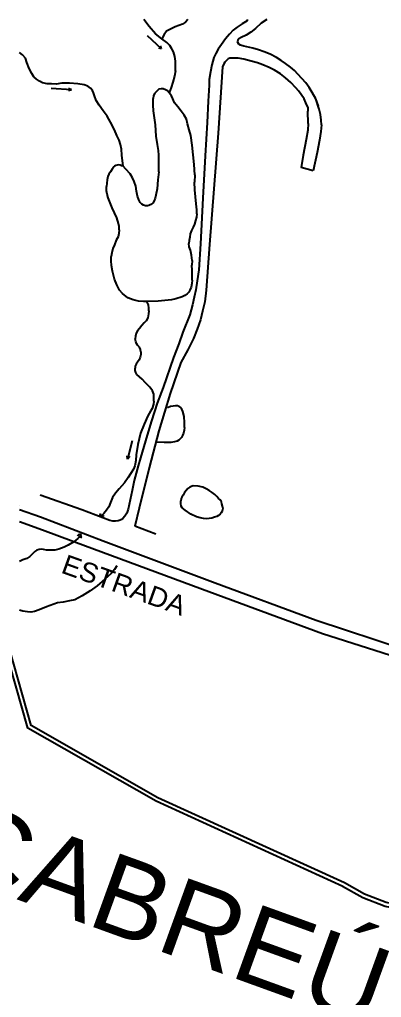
# Model space of a CAD drawing. Header units: millimetres. Extents: x 583 to 26013, y 350 to 21391.
# Drawn here: x 6091.2 to 6276.1, y 11884 to 12383.9 of the extents above; entities that cross this region are included whole.
import ezdxf

# ---------------------------------------------------------------- set-up
doc = ezdxf.new("R2010")
doc.units = ezdxf.units.MM
for name, color, linetype in [('105-QUADRAS_ESTRADAS', 80, 'Continuous'), ('110-CERCA_DE_ARAME', 10, 'Continuous'), ('145-', 130, 'Continuous'), ('ESTRADA ROMEIROS', 210, 'Continuous'), ('RIOS', 140, 'Continuous')]:
    doc.layers.add(name, color=color, linetype=linetype)
doc.styles.add('EU', font='arial.ttf', dxfattribs={"height": 10})

msp = doc.modelspace()

# ---------------------------------------------------------------- linework, layer by layer
at = {"layer": '105-QUADRAS_ESTRADAS', "color": 0, "linetype": 'Continuous'}
for p, q in [((6238.51551, 12339.10241), (6238.51551, 12337.00241)), ((6244.31551, 12338.10241), (6242.51551, 12343.30241)), ((6238.61551, 12330.80241), (6238.51551, 12337.00241)), ((6245.01551, 12335.30241), (6244.31551, 12338.10241)), ((6245.31551, 12332.50241), (6245.01551, 12335.30241)), ((6238.61551, 12330.80241), (6238.51551, 12327.30241)), ((6245.41551, 12330.00241), (6245.21551, 12326.70241)), ((6245.41551, 12330.00241), (6245.31551, 12332.50241)), ((6238.51551, 12327.30241), (6237.61551, 12322.60241)), ((6245.21551, 12326.70241), (6244.51551, 12322.30241)), ((6237.61551, 12322.60241), (6236.11551, 12314.50241)), ((6244.51551, 12322.30241), (6243.31551, 12316.00241)), ((6236.11551, 12314.50241), (6235.11551, 12308.30241)), ((6243.31551, 12316.00241), (6241.21551, 12306.60241)), ((6241.21551, 12306.60241), (6235.11551, 12308.30241))]:
    msp.add_line(p, q, dxfattribs=at)
at = {"layer": '110-CERCA_DE_ARAME', "color": 0, "linetype": 'Continuous'}
for p, q in [((6207.51551, 12383.90241), (6207.41551, 12383.30241)), ((6217.61551, 12383.90241), (6214.71551, 12382.00241)), ((6202.41551, 12380.00241), (6200.41551, 12378.50241)), ((6204.91551, 12381.70241), (6202.41551, 12380.00241)), ((6207.41551, 12383.30241), (6204.91551, 12381.70241)), ((6211.81551, 12379.30241), (6209.41551, 12377.40241)), ((6214.71551, 12382.00241), (6211.81551, 12379.30241)), ((6196.41551, 12374.10241), (6194.31551, 12371.10241)), ((6198.41551, 12376.50241), (6196.41551, 12374.10241)), ((6200.41551, 12378.50241), (6198.41551, 12376.50241)), ((6203.31551, 12374.10241), (6202.71551, 12373.30241)), ((6204.41551, 12374.70241), (6203.31551, 12374.10241)), ((6206.91551, 12376.00241), (6204.41551, 12374.70241)), ((6209.41551, 12377.40241), (6206.91551, 12376.00241)), ((6194.31551, 12371.10241), (6192.71551, 12368.70241)), ((6202.71551, 12373.30241), (6202.61551, 12372.70241)), ((6202.71551, 12372.20241), (6202.61551, 12372.70241)), ((6203.31551, 12371.40241), (6202.71551, 12372.20241)), ((6204.01551, 12370.80241), (6203.31551, 12371.40241)), ((6205.71551, 12370.30241), (6204.01551, 12370.80241)), ((6210.31551, 12369.20241), (6205.71551, 12370.30241)), ((6213.31551, 12368.50241), (6210.31551, 12369.20241)), ((6190.41551, 12364.50241), (6189.51551, 12360.70241)), ((6191.51551, 12366.50241), (6190.41551, 12364.50241)), ((6192.71551, 12368.70241), (6191.51551, 12366.50241)), ((6197.71551, 12363.80241), (6197.01551, 12363.10241)), ((6198.71551, 12364.10241), (6197.71551, 12363.80241)), ((6200.51551, 12364.20241), (6198.71551, 12364.10241)), ((6202.81551, 12364.10241), (6200.51551, 12364.20241)), ((6205.71551, 12363.60241), (6202.81551, 12364.10241)), ((6216.11551, 12367.40241), (6213.31551, 12368.50241)), ((6219.21551, 12366.20241), (6216.11551, 12367.40241)), ((6222.41551, 12364.50241), (6219.21551, 12366.20241)), ((6224.81551, 12363.00241), (6222.41551, 12364.50241)), ((6189.51551, 12360.70241), (6188.81551, 12357.20241)), ((6194.81551, 12359.80241), (6192.61551, 12325.90241)), ((6195.51551, 12361.30241), (6194.81551, 12359.80241)), ((6196.11551, 12362.20241), (6195.51551, 12361.30241)), ((6197.01551, 12363.10241), (6196.11551, 12362.20241)), ((6209.61551, 12362.70241), (6205.71551, 12363.60241)), ((6212.71551, 12361.80241), (6209.61551, 12362.70241)), ((6215.51551, 12360.80241), (6212.71551, 12361.80241)), ((6218.81551, 12359.40241), (6215.51551, 12360.80241)), ((6221.51551, 12358.00241), (6218.81551, 12359.40241)), ((6227.01551, 12361.50241), (6224.81551, 12363.00241)), ((6229.61551, 12359.60241), (6227.01551, 12361.50241)), ((6231.61551, 12357.90241), (6229.61551, 12359.60241)), ((6188.81551, 12357.20241), (6188.11551, 12353.20241)), ((6224.51551, 12356.20241), (6221.51551, 12358.00241)), ((6227.11551, 12354.10241), (6224.51551, 12356.20241)), ((6229.81551, 12351.70241), (6227.11551, 12354.10241)), ((6233.41551, 12356.00241), (6231.61551, 12357.90241)), ((6235.51551, 12353.80241), (6233.41551, 12356.00241)), ((6237.51551, 12351.50241), (6235.51551, 12353.80241)), ((6188.01551, 12350.40241), (6187.61551, 12342.20241)), ((6188.11551, 12353.20241), (6188.01551, 12350.40241)), ((6232.41551, 12349.00241), (6229.81551, 12351.70241)), ((6233.71551, 12347.50241), (6232.41551, 12349.00241)), ((6239.21551, 12349.20241), (6237.51551, 12351.50241)), ((6240.71551, 12346.60241), (6239.21551, 12349.20241)), ((6235.11551, 12345.60241), (6233.71551, 12347.50241)), ((6236.61551, 12343.30241), (6235.11551, 12345.60241)), ((6242.51551, 12343.30241), (6240.71551, 12346.60241)), ((6187.61551, 12342.20241), (6187.01551, 12331.30241)), ((6237.51551, 12341.40241), (6236.61551, 12343.30241)), ((6238.51551, 12339.10241), (6237.51551, 12341.40241)), ((6243.91551, 12339.70241), (6242.51551, 12343.30241)), ((6187.01551, 12331.30241), (6186.01551, 12314.20241)), ((6192.61551, 12325.90241), (6188.21551, 12268.90241)), ((6186.01551, 12314.20241), (6184.91551, 12292.50241)), ((6184.91551, 12292.50241), (6183.61551, 12269.20241)), ((6183.61551, 12269.20241), (6182.71551, 12255.90241)), ((6188.21551, 12268.90241), (6186.51551, 12245.50241)), ((6182.71551, 12255.90241), (6182.01551, 12250.40241)), ((6182.01551, 12250.40241), (6181.31551, 12245.70241)), ((6181.31551, 12245.70241), (6180.41551, 12241.90241)), ((6186.51551, 12245.50241), (6185.81551, 12239.60241)), ((6180.41551, 12241.90241), (6179.61551, 12238.10241)), ((6185.81551, 12239.60241), (6184.71551, 12234.80241)), ((6179.61551, 12238.10241), (6178.21551, 12232.90241)), ((6184.71551, 12234.80241), (6183.61551, 12230.30241)), ((6178.21551, 12232.90241), (6174.61551, 12224.00241)), ((6183.61551, 12230.30241), (6181.91551, 12225.60241)), ((6174.61551, 12224.00241), (6172.51551, 12218.10241)), ((6181.91551, 12225.60241), (6180.01551, 12220.80241)), ((6180.01551, 12220.80241), (6177.11551, 12215.00241)), ((6172.51551, 12218.10241), (6169.91551, 12211.20241)), ((6177.11551, 12215.00241), (6173.61551, 12208.50241)), ((6169.91551, 12211.20241), (6164.51551, 12195.80241)), ((6173.61551, 12208.50241), (6168.11551, 12192.70241)), ((6164.51551, 12195.80241), (6161.41551, 12187.80241)), ((6168.11551, 12192.70241), (6162.41551, 12173.70241)), ((6161.41551, 12187.80241), (6158.61551, 12178.70241)), ((6158.61551, 12178.70241), (6156.31551, 12171.40241)), ((6156.31551, 12171.40241), (6153.01551, 12159.90241)), ((6162.41551, 12173.70241), (6157.41551, 12154.80241)), ((6153.01551, 12159.90241), (6151.81551, 12155.70241)), ((6151.81551, 12155.70241), (6149.81551, 12148.30241)), ((6157.41551, 12154.80241), (6152.21551, 12134.10241)), ((6149.81551, 12148.30241), (6148.71551, 12143.10241)), ((6123.01551, 12133.20241), (6101.71551, 12140.80241)), ((6148.71551, 12143.10241), (6146.71551, 12133.50241)), ((6152.21551, 12134.10241), (6150.11551, 12124.90241)), ((6137.31551, 12127.80241), (6123.01551, 12133.20241)), ((6144.01551, 12128.80241), (6143.31551, 12128.30241)), ((6144.91551, 12130.00241), (6144.01551, 12128.80241)), ((6145.91551, 12131.50241), (6144.91551, 12130.00241)), ((6146.71551, 12133.50241), (6145.91551, 12131.50241)), ((6138.91551, 12127.50241), (6137.31551, 12127.80241)), ((6140.21551, 12127.50241), (6138.91551, 12127.50241)), ((6141.51551, 12127.60241), (6140.21551, 12127.50241)), ((6142.51551, 12127.90241), (6141.51551, 12127.60241)), ((6143.31551, 12128.30241), (6142.51551, 12127.90241)), ((6160.81551, 12120.80241), (6150.11551, 12124.90241))]:
    msp.add_line(p, q, dxfattribs=at)
at = {"layer": '145-', "color": 0, "linetype": 'Continuous'}
for p, q in [((6157.41551, 12380.40241), (6154.61551, 12383.90241)), ((6177.21551, 12383.90241), (6176.01551, 12382.60241)), ((6160.71551, 12376.60241), (6157.41551, 12380.40241)), ((6168.01551, 12378.90241), (6166.31551, 12377.90241)), ((6170.71551, 12380.10241), (6168.01551, 12378.90241)), ((6174.51551, 12381.60241), (6170.71551, 12380.10241)), ((6176.01551, 12382.60241), (6174.51551, 12381.60241)), ((6163.71551, 12368.90241), (6156.61551, 12375.50241)), ((6163.91551, 12374.10241), (6160.71551, 12376.60241)), ((6165.01551, 12376.30241), (6163.91551, 12374.10241)), ((6166.51551, 12372.10241), (6163.91551, 12374.10241)), ((6166.31551, 12377.90241), (6165.01551, 12376.30241)), ((6163.71551, 12368.90241), (6162.31551, 12369.30241)), ((6163.71551, 12368.90241), (6163.21551, 12370.50241)), ((6167.91551, 12370.70241), (6166.51551, 12372.10241)), ((6169.01551, 12369.00241), (6167.91551, 12370.70241)), ((6169.91551, 12367.40241), (6169.01551, 12369.00241)), ((6091.21551, 12367.10241), (6091.21551, 12367.10241)), ((6092.61551, 12365.90241), (6091.21551, 12367.10241)), ((6094.11551, 12364.20241), (6092.61551, 12365.90241)), ((6094.81551, 12362.00241), (6094.11551, 12364.20241)), ((6170.51551, 12365.00241), (6169.91551, 12367.40241)), ((6170.91551, 12362.60241), (6170.51551, 12365.00241)), ((6096.01551, 12358.80241), (6094.81551, 12362.00241)), ((6097.41551, 12356.30241), (6096.01551, 12358.80241)), ((6170.91551, 12357.60241), (6170.91551, 12362.60241)), ((6098.51551, 12354.70241), (6097.41551, 12356.30241)), ((6099.81551, 12353.50241), (6098.51551, 12354.70241)), ((6170.41551, 12354.90241), (6169.41551, 12351.90241)), ((6170.91551, 12357.60241), (6170.41551, 12354.90241)), ((6101.31551, 12352.40241), (6099.81551, 12353.50241)), ((6102.81551, 12351.60241), (6101.31551, 12352.40241)), ((6105.31551, 12351.10241), (6102.81551, 12351.60241)), ((6107.51551, 12351.00241), (6105.31551, 12351.10241)), ((6109.81551, 12350.90241), (6107.51551, 12351.00241)), ((6112.71551, 12351.40241), (6109.81551, 12350.90241)), ((6116.71551, 12351.40241), (6112.71551, 12351.40241)), ((6121.01551, 12351.00241), (6116.71551, 12351.40241)), ((6124.11551, 12350.60241), (6121.01551, 12351.00241)), ((6126.01551, 12349.90241), (6124.11551, 12350.60241)), ((6127.41551, 12348.90241), (6126.01551, 12349.90241)), ((6128.51551, 12347.70241), (6127.41551, 12348.90241)), ((6168.61551, 12349.20241), (6167.61551, 12346.50241)), ((6169.41551, 12351.90241), (6168.61551, 12349.20241)), ((6117.71551, 12347.90241), (6107.31551, 12348.60241)), ((6117.71551, 12347.90241), (6116.11551, 12347.40241)), ((6117.71551, 12347.90241), (6116.21551, 12348.60241)), ((6129.01551, 12346.40241), (6128.51551, 12347.70241)), ((6129.51551, 12344.90241), (6129.01551, 12346.40241)), ((6130.31551, 12342.60241), (6129.51551, 12344.90241)), ((6159.61551, 12345.00241), (6159.41551, 12343.60241)), ((6160.21551, 12346.20241), (6159.61551, 12345.00241)), ((6160.91551, 12347.00241), (6160.21551, 12346.20241)), ((6161.61551, 12347.70241), (6160.91551, 12347.00241)), ((6162.41551, 12348.30241), (6161.61551, 12347.70241)), ((6163.51551, 12348.50241), (6162.41551, 12348.30241)), ((6164.61551, 12348.40241), (6163.51551, 12348.50241)), ((6165.71551, 12347.90241), (6164.61551, 12348.40241)), ((6166.71551, 12347.50241), (6165.71551, 12347.90241)), ((6167.61551, 12346.50241), (6166.71551, 12347.50241)), ((6168.81551, 12344.90241), (6167.61551, 12346.50241)), ((6169.51551, 12343.30241), (6168.81551, 12344.90241)), ((6131.81551, 12340.10241), (6130.31551, 12342.60241)), ((6133.91551, 12337.30241), (6131.81551, 12340.10241)), ((6159.41551, 12340.20241), (6159.41551, 12343.60241)), ((6159.61551, 12337.30241), (6159.41551, 12340.20241)), ((6170.31551, 12341.40241), (6169.51551, 12343.30241)), ((6172.01551, 12339.20241), (6170.31551, 12341.40241)), ((6173.71551, 12337.00241), (6172.01551, 12339.20241)), ((6135.91551, 12334.50241), (6133.91551, 12337.30241)), ((6137.61551, 12331.40241), (6135.91551, 12334.50241)), ((6160.61551, 12330.10241), (6159.61551, 12337.30241)), ((6175.21551, 12335.00241), (6173.71551, 12337.00241)), ((6176.41551, 12332.90241), (6175.21551, 12335.00241)), ((6139.71551, 12327.50241), (6137.61551, 12331.40241)), ((6160.91551, 12324.30241), (6160.61551, 12330.10241)), ((6177.01551, 12330.60241), (6176.41551, 12332.90241)), ((6177.81551, 12327.50241), (6177.01551, 12330.60241)), ((6140.91551, 12324.60241), (6139.71551, 12327.50241)), ((6142.01551, 12322.20241), (6140.91551, 12324.60241)), ((6161.61551, 12320.10241), (6160.91551, 12324.30241)), ((6178.61551, 12324.70241), (6177.81551, 12327.50241)), ((6179.31551, 12319.60241), (6178.61551, 12324.70241)), ((6142.71551, 12320.10241), (6142.01551, 12322.20241)), ((6143.21551, 12317.70241), (6142.71551, 12320.10241)), ((6162.21551, 12317.00241), (6161.61551, 12320.10241)), ((6180.41551, 12309.80241), (6179.31551, 12319.60241)), ((6143.51551, 12314.50241), (6143.21551, 12317.70241)), ((6144.11551, 12308.90241), (6143.51551, 12314.50241)), ((6162.31551, 12314.60241), (6162.21551, 12317.00241)), ((6162.41551, 12310.60241), (6162.31551, 12314.60241)), ((6139.71551, 12308.90241), (6139.01551, 12308.40241)), ((6140.41551, 12309.30241), (6139.71551, 12308.90241)), ((6141.11551, 12309.50241), (6140.41551, 12309.30241)), ((6141.91551, 12309.60241), (6141.11551, 12309.50241)), ((6142.61551, 12309.50241), (6141.91551, 12309.60241)), ((6143.31551, 12309.20241), (6142.61551, 12309.50241)), ((6144.11551, 12308.90241), (6143.31551, 12309.20241)), ((6145.51551, 12307.40241), (6144.11551, 12308.90241)), ((6162.41551, 12306.10241), (6162.41551, 12310.60241)), ((6180.71551, 12304.50241), (6180.41551, 12309.80241)), ((6136.81551, 12304.80241), (6136.31551, 12303.60241)), ((6137.61551, 12306.10241), (6136.81551, 12304.80241)), ((6138.41551, 12307.40241), (6137.61551, 12306.10241)), ((6139.01551, 12308.40241), (6138.41551, 12307.40241)), ((6147.61551, 12305.00241), (6145.51551, 12307.40241)), ((6148.91551, 12303.00241), (6147.61551, 12305.00241)), ((6162.41551, 12306.10241), (6161.91551, 12302.00241)), ((6180.71551, 12304.50241), (6180.61551, 12300.80241)), ((6135.71551, 12300.30241), (6135.51551, 12298.50241)), ((6135.91551, 12302.00241), (6135.71551, 12300.30241)), ((6136.31551, 12303.60241), (6135.91551, 12302.00241)), ((6149.81551, 12301.10241), (6148.91551, 12303.00241)), ((6150.51551, 12298.80241), (6149.81551, 12301.10241)), ((6151.01551, 12296.10241), (6150.51551, 12298.80241)), ((6161.91551, 12302.00241), (6161.41551, 12297.40241)), ((6180.71551, 12296.80241), (6180.61551, 12300.80241)), ((6135.61551, 12296.40241), (6135.51551, 12298.50241)), ((6135.91551, 12294.60241), (6135.61551, 12296.40241)), ((6136.51551, 12292.80241), (6135.91551, 12294.60241)), ((6151.51551, 12293.60241), (6151.01551, 12296.10241)), ((6160.81551, 12294.20241), (6160.41551, 12292.50241)), ((6161.41551, 12297.40241), (6160.81551, 12294.20241)), ((6181.01551, 12293.30241), (6180.71551, 12296.80241)), ((6138.41551, 12287.70241), (6136.51551, 12292.80241)), ((6152.11551, 12291.70241), (6151.51551, 12293.60241)), ((6152.81551, 12290.40241), (6152.11551, 12291.70241)), ((6153.71551, 12289.50241), (6152.81551, 12290.40241)), ((6154.51551, 12289.00241), (6153.71551, 12289.50241)), ((6155.51551, 12288.70241), (6154.51551, 12289.00241)), ((6157.31551, 12288.80241), (6156.51551, 12288.60241)), ((6158.31551, 12289.30241), (6157.31551, 12288.80241)), ((6159.21551, 12290.00241), (6158.31551, 12289.30241)), ((6159.91551, 12291.20241), (6159.21551, 12290.00241)), ((6160.41551, 12292.50241), (6159.91551, 12291.20241)), ((6181.41551, 12289.70241), (6181.01551, 12293.30241)), ((6181.71551, 12286.60241), (6181.41551, 12289.70241)), ((6140.81551, 12282.50241), (6138.41551, 12287.70241)), ((6156.51551, 12288.60241), (6155.51551, 12288.70241)), ((6181.81551, 12284.50241), (6181.51551, 12282.90241)), ((6181.81551, 12284.50241), (6181.71551, 12286.60241)), ((6141.81551, 12279.60241), (6140.81551, 12282.50241)), ((6142.01551, 12278.10241), (6141.81551, 12279.60241)), ((6180.61551, 12279.30241), (6179.91551, 12277.70241)), ((6181.11551, 12281.10241), (6180.61551, 12279.30241)), ((6181.51551, 12282.90241), (6181.11551, 12281.10241)), ((6141.91551, 12274.50241), (6141.51551, 12272.80241)), ((6142.01551, 12276.40241), (6141.91551, 12274.50241)), ((6142.01551, 12276.40241), (6142.01551, 12278.10241)), ((6178.41551, 12274.40241), (6178.11551, 12272.70241)), ((6179.11551, 12276.10241), (6178.41551, 12274.40241)), ((6179.91551, 12277.70241), (6179.11551, 12276.10241)), ((6139.71551, 12268.80241), (6138.91551, 12266.90241)), ((6140.61551, 12271.10241), (6139.71551, 12268.80241)), ((6141.51551, 12272.80241), (6140.61551, 12271.10241)), ((6177.81551, 12271.00241), (6177.71551, 12269.40241)), ((6177.91551, 12267.70241), (6177.71551, 12269.40241)), ((6178.11551, 12272.70241), (6177.81551, 12271.00241)), ((6138.31551, 12264.70241), (6137.91551, 12262.80241)), ((6138.91551, 12266.90241), (6138.31551, 12264.70241)), ((6178.51551, 12266.00241), (6177.91551, 12267.70241)), ((6179.11551, 12263.50241), (6178.51551, 12266.00241)), ((6137.91551, 12260.60241), (6137.91551, 12262.80241)), ((6138.21551, 12258.10241), (6137.91551, 12260.60241)), ((6179.31551, 12260.70241), (6179.11551, 12263.50241)), ((6179.31551, 12260.70241), (6179.21551, 12258.40241)), ((6138.61551, 12255.30241), (6138.21551, 12258.10241)), ((6139.61551, 12251.20241), (6138.61551, 12255.30241)), ((6179.31551, 12255.80241), (6179.21551, 12258.40241)), ((6179.31551, 12250.60241), (6179.31551, 12255.80241)), ((6140.81551, 12248.30241), (6139.61551, 12251.20241)), ((6179.21551, 12248.90241), (6178.81551, 12247.00241)), ((6179.31551, 12250.60241), (6179.21551, 12248.90241)), ((6142.21551, 12245.50241), (6140.81551, 12248.30241)), ((6143.71551, 12243.80241), (6142.21551, 12245.50241)), ((6146.51551, 12241.60241), (6143.71551, 12243.80241)), ((6177.61551, 12244.60241), (6176.81551, 12243.60241)), ((6178.21551, 12245.50241), (6177.61551, 12244.60241)), ((6178.81551, 12247.00241), (6178.21551, 12245.50241)), ((6149.21551, 12240.60241), (6146.51551, 12241.60241)), ((6151.91551, 12240.00241), (6149.21551, 12240.60241)), ((6154.51551, 12239.70241), (6151.91551, 12240.00241)), ((6156.21551, 12239.70241), (6154.51551, 12239.70241)), ((6162.01551, 12240.00241), (6156.21551, 12239.70241)), ((6157.01551, 12238.00241), (6156.21551, 12239.70241)), ((6168.81551, 12240.60241), (6162.01551, 12240.00241)), ((6171.11551, 12241.20241), (6168.81551, 12240.60241)), ((6174.21551, 12242.20241), (6171.11551, 12241.20241)), ((6175.71551, 12242.90241), (6174.21551, 12242.20241)), ((6176.81551, 12243.60241), (6175.71551, 12242.90241)), ((6157.31551, 12236.30241), (6157.01551, 12238.00241)), ((6157.31551, 12235.00241), (6157.11551, 12233.50241)), ((6157.31551, 12235.00241), (6157.31551, 12236.30241)), ((6154.91551, 12228.80241), (6153.61551, 12227.40241)), ((6155.81551, 12229.90241), (6154.91551, 12228.80241)), ((6156.71551, 12231.40241), (6155.81551, 12229.90241)), ((6157.11551, 12233.50241), (6156.71551, 12231.40241)), ((6151.51551, 12224.80241), (6150.81551, 12223.50241)), ((6152.51551, 12226.00241), (6151.51551, 12224.80241)), ((6153.61551, 12227.40241), (6152.51551, 12226.00241)), ((6150.41551, 12222.10241), (6150.31551, 12220.70241)), ((6150.61551, 12219.30241), (6150.31551, 12220.70241)), ((6150.81551, 12223.50241), (6150.41551, 12222.10241)), ((6150.91551, 12218.30241), (6150.61551, 12219.30241)), ((6151.51551, 12217.40241), (6150.91551, 12218.30241)), ((6152.51551, 12216.40241), (6151.51551, 12217.40241)), ((6152.91551, 12215.30241), (6152.51551, 12216.40241)), ((6153.21551, 12214.10241), (6152.91551, 12215.30241)), ((6153.21551, 12214.10241), (6153.11551, 12212.70241)), ((6152.21551, 12210.00241), (6151.51551, 12208.70241)), ((6152.81551, 12211.30241), (6152.21551, 12210.00241)), ((6153.11551, 12212.70241), (6152.81551, 12211.30241)), ((6150.31551, 12206.70241), (6150.21551, 12205.70241)), ((6150.31551, 12204.50241), (6150.21551, 12205.70241)), ((6150.71551, 12207.70241), (6150.31551, 12206.70241)), ((6150.51551, 12203.50241), (6150.31551, 12204.50241)), ((6151.51551, 12208.70241), (6150.71551, 12207.70241)), ((6151.11551, 12202.40241), (6150.51551, 12203.50241)), ((6153.81551, 12200.00241), (6151.11551, 12202.40241)), ((6155.61551, 12198.10241), (6153.81551, 12200.00241)), ((6157.71551, 12195.90241), (6155.61551, 12198.10241)), ((6159.11551, 12194.00241), (6157.71551, 12195.90241)), ((6159.71551, 12192.30241), (6159.11551, 12194.00241)), ((6159.81551, 12188.80241), (6159.61551, 12187.20241)), ((6159.81551, 12190.60241), (6159.71551, 12192.30241)), ((6159.81551, 12188.80241), (6159.81551, 12190.60241)), ((6158.91551, 12185.10241), (6158.01551, 12183.70241)), ((6159.61551, 12187.20241), (6158.91551, 12185.10241)), ((6168.31551, 12186.00241), (6166.81551, 12185.40241)), ((6169.71551, 12186.30241), (6168.31551, 12186.00241)), ((6170.91551, 12186.40241), (6169.71551, 12186.30241)), ((6171.91551, 12186.40241), (6170.91551, 12186.40241)), ((6172.81551, 12186.10241), (6171.91551, 12186.40241)), ((6173.31551, 12185.70241), (6172.81551, 12186.10241)), ((6174.01551, 12184.70241), (6173.31551, 12185.70241)), ((6174.61551, 12183.50241), (6174.01551, 12184.70241)), ((6156.71551, 12181.30241), (6154.91551, 12177.10241)), ((6158.01551, 12183.70241), (6156.71551, 12181.30241)), ((6175.21551, 12181.00241), (6174.61551, 12183.50241)), ((6175.41551, 12177.90241), (6175.21551, 12181.00241)), ((6154.91551, 12177.10241), (6153.01551, 12172.50241)), ((6175.31551, 12173.90241), (6174.91551, 12172.50241)), ((6175.51551, 12175.40241), (6175.31551, 12173.90241)), ((6175.51551, 12175.40241), (6175.41551, 12177.90241)), ((6153.01551, 12172.50241), (6151.61551, 12166.60241)), ((6172.51551, 12168.90241), (6171.71551, 12168.30241)), ((6173.21551, 12169.50241), (6172.51551, 12168.90241)), ((6173.91551, 12170.30241), (6173.21551, 12169.50241)), ((6174.41551, 12171.20241), (6173.91551, 12170.30241)), ((6174.91551, 12172.50241), (6174.41551, 12171.20241)), ((6148.71551, 12168.60241), (6146.41551, 12159.10241)), ((6151.61551, 12166.60241), (6150.81551, 12161.40241)), ((6165.01551, 12167.70241), (6161.41551, 12167.80241)), ((6168.41551, 12167.70241), (6165.01551, 12167.70241)), ((6170.31551, 12168.00241), (6168.41551, 12167.70241)), ((6171.71551, 12168.30241), (6170.31551, 12168.00241)), ((6146.41551, 12159.10241), (6146.11551, 12160.80241)), ((6147.51551, 12160.50241), (6146.41551, 12159.10241)), ((6150.81551, 12161.40241), (6150.61551, 12158.50241)), ((6149.31551, 12154.00241), (6147.91551, 12151.70241)), ((6150.11551, 12155.80241), (6149.31551, 12154.00241)), ((6150.61551, 12158.50241), (6150.11551, 12155.80241)), ((6146.61551, 12149.70241), (6144.71551, 12147.00241)), ((6147.91551, 12151.70241), (6146.61551, 12149.70241)), ((6142.01551, 12144.00241), (6140.11551, 12141.80241)), ((6144.71551, 12147.00241), (6142.01551, 12144.00241)), ((6177.21551, 12144.20241), (6176.41551, 12143.30241)), ((6178.21551, 12144.90241), (6177.21551, 12144.20241)), ((6179.31551, 12145.30241), (6178.21551, 12144.90241)), ((6179.91551, 12145.50241), (6179.31551, 12145.30241)), ((6182.51551, 12145.40241), (6179.91551, 12145.50241)), ((6184.81551, 12144.90241), (6182.51551, 12145.40241)), ((6186.61551, 12144.00241), (6184.81551, 12144.90241)), ((6188.01551, 12143.20241), (6186.61551, 12144.00241)), ((6138.61551, 12139.50241), (6137.61551, 12137.00241)), ((6140.11551, 12141.80241), (6138.61551, 12139.50241)), ((6173.71551, 12139.00241), (6173.51551, 12137.90241)), ((6174.11551, 12139.80241), (6173.71551, 12139.00241)), ((6174.81551, 12140.70241), (6174.11551, 12139.80241)), ((6175.51551, 12142.10241), (6174.81551, 12140.70241)), ((6176.41551, 12143.30241), (6175.51551, 12142.10241)), ((6189.61551, 12142.10241), (6188.01551, 12143.20241)), ((6191.01551, 12141.00241), (6189.61551, 12142.10241)), ((6192.01551, 12140.00241), (6191.01551, 12141.00241)), ((6192.91551, 12139.10241), (6192.01551, 12140.00241)), ((6193.61551, 12138.30241), (6192.91551, 12139.10241)), ((6136.71551, 12134.80241), (6135.61551, 12133.00241)), ((6137.61551, 12137.00241), (6136.71551, 12134.80241)), ((6173.51551, 12136.40241), (6173.51551, 12137.90241)), ((6173.71551, 12135.20241), (6173.51551, 12136.40241)), ((6174.31551, 12134.30241), (6173.71551, 12135.20241)), ((6175.81551, 12133.00241), (6174.31551, 12134.30241)), ((6194.31551, 12137.40241), (6193.61551, 12138.30241)), ((6194.61551, 12136.30241), (6194.31551, 12137.40241)), ((6194.91551, 12135.20241), (6194.61551, 12136.30241)), ((6195.01551, 12134.30241), (6194.91551, 12135.20241)), ((6195.01551, 12134.30241), (6194.91551, 12133.30241)), ((6132.61551, 12131.40241), (6132.31551, 12130.90241)), ((6132.41551, 12130.30241), (6132.31551, 12130.90241)), ((6132.81551, 12130.00241), (6132.41551, 12130.30241)), ((6134.31551, 12131.30241), (6132.81551, 12130.00241)), ((6133.41551, 12129.80241), (6132.81551, 12130.00241)), ((6133.91551, 12129.90241), (6133.41551, 12129.80241)), ((6134.31551, 12130.30241), (6133.91551, 12129.90241)), ((6135.61551, 12133.00241), (6134.31551, 12131.30241)), ((6178.61551, 12131.00241), (6175.81551, 12133.00241)), ((6181.51551, 12129.70241), (6178.61551, 12131.00241)), ((6183.51551, 12129.10241), (6181.51551, 12129.70241)), ((6185.11551, 12128.80241), (6183.51551, 12129.10241)), ((6186.61551, 12128.70241), (6185.11551, 12128.80241)), ((6188.11551, 12128.80241), (6186.61551, 12128.70241)), ((6189.41551, 12129.00241), (6188.11551, 12128.80241)), ((6190.81551, 12129.50241), (6189.41551, 12129.00241)), ((6191.91551, 12129.90241), (6190.81551, 12129.50241)), ((6192.81551, 12130.40241), (6191.91551, 12129.90241)), ((6193.71551, 12131.00241), (6192.81551, 12130.40241)), ((6194.21551, 12131.70241), (6193.71551, 12131.00241)), ((6194.71551, 12132.50241), (6194.21551, 12131.70241)), ((6194.91551, 12133.30241), (6194.71551, 12132.50241)), ((6121.11551, 12120.40241), (6120.71551, 12119.80241)), ((6122.31551, 12120.20241), (6120.91551, 12118.60241)), ((6121.71551, 12120.70241), (6121.11551, 12120.40241)), ((6122.31551, 12120.60241), (6121.71551, 12120.70241)), ((6122.61551, 12120.20241), (6122.31551, 12120.60241)), ((6122.71551, 12119.60241), (6122.31551, 12118.80241)), ((6122.71551, 12119.60241), (6122.61551, 12120.20241)), ((6113.91551, 12114.20241), (6111.31551, 12113.20241)), ((6116.01551, 12115.20241), (6113.91551, 12114.20241)), ((6118.91551, 12116.90241), (6116.01551, 12115.20241)), ((6120.91551, 12118.60241), (6118.91551, 12116.90241)), ((6096.41551, 12109.40241), (6094.81551, 12108.40241)), ((6097.81551, 12110.80241), (6096.41551, 12109.40241)), ((6098.91551, 12112.00241), (6097.81551, 12110.80241)), ((6099.91551, 12112.60241), (6098.91551, 12112.00241)), ((6101.11551, 12113.00241), (6099.91551, 12112.60241)), ((6102.31551, 12113.10241), (6101.11551, 12113.00241)), ((6103.31551, 12113.00241), (6102.31551, 12113.10241)), ((6105.01551, 12112.70241), (6103.31551, 12113.00241)), ((6107.21551, 12112.60241), (6105.01551, 12112.70241)), ((6109.11551, 12112.60241), (6107.21551, 12112.60241)), ((6111.31551, 12113.20241), (6109.11551, 12112.60241)), ((6092.91551, 12107.60241), (6091.21551, 12106.90241)), ((6091.21551, 12106.90241), (6091.21551, 12106.90241)), ((6094.81551, 12108.40241), (6092.91551, 12107.60241)), ((6140.81551, 12104.60241), (6139.71551, 12102.80241)), ((6138.01551, 12100.70241), (6134.81551, 12097.80241)), ((6139.71551, 12102.80241), (6138.01551, 12100.70241)), ((6130.81551, 12094.40241), (6127.31551, 12091.90241)), ((6134.81551, 12097.80241), (6130.81551, 12094.40241)), ((6123.11551, 12089.30241), (6119.41551, 12087.30241)), ((6127.31551, 12091.90241), (6123.11551, 12089.30241)), ((6108.71551, 12085.00241), (6104.91551, 12083.60241)), ((6110.51551, 12085.70241), (6108.71551, 12085.00241)), ((6113.51551, 12086.10241), (6110.51551, 12085.70241)), ((6116.71551, 12086.70241), (6113.51551, 12086.10241)), ((6119.41551, 12087.30241), (6116.71551, 12086.70241)), ((6091.21551, 12082.00241), (6091.21551, 12082.00241)), ((6092.91551, 12081.50241), (6091.21551, 12082.00241)), ((6095.21551, 12081.10241), (6092.91551, 12081.50241)), ((6096.91551, 12080.90241), (6095.21551, 12081.10241)), ((6098.71551, 12081.20241), (6096.91551, 12080.90241)), ((6101.11551, 12082.10241), (6098.71551, 12081.20241)), ((6104.91551, 12083.60241), (6101.11551, 12082.10241))]:
    msp.add_line(p, q, dxfattribs=at)
at = {"layer": 'ESTRADA ROMEIROS', "color": 0, "linetype": 'Continuous'}
for p, q in [((6091.21551, 12135.70241), (6091.21551, 12135.70241)), ((6091.21551, 12133.30241), (6091.21551, 12133.30241)), ((6101.91551, 12129.50241), (6091.21551, 12133.30241)), ((6133.81551, 12117.30241), (6101.91551, 12129.50241)), ((6091.21551, 12127.10241), (6091.21551, 12127.10241)), ((6102.81551, 12122.90241), (6091.21551, 12127.10241)), ((6118.91551, 12116.90241), (6102.81551, 12122.90241)), ((6180.11551, 12094.20241), (6118.91551, 12116.90241)), ((6191.21551, 12095.80241), (6133.81551, 12117.30241)), ((6246.01551, 12069.80241), (6180.11551, 12094.20241)), ((6242.71551, 12076.60241), (6191.21551, 12095.80241)), ((6415.91551, 12019.60241), (6242.71551, 12076.60241)), ((6409.24863, 12017.64212), (6246.01551, 12069.80241))]:
    msp.add_line(p, q, dxfattribs=at)
at = {"layer": 'RIOS', "lineweight": 25, "flags": 128}
for points in [[(6257.24972, 11942.46863), (6161.82641, 11986.0448), (6097.15094, 12022.97393), (6072.51248, 12109.14162)], [(6256.41892, 11940.64935), (6160.9133, 11984.26311), (6095.45192, 12021.64098), (6070.722, 12108.12853)], [(6302.8348, 11928.53702), (6296.79225, 11927.61164), (6291.70523, 11927.61164), (6286.9787, 11928.7796), (6278.02643, 11930.4782), (6266.57881, 11934.94921), (6256.27214, 11940.72383)], [(6302.53205, 11930.51397), (6296.63999, 11929.61164), (6291.94868, 11929.61164), (6287.40532, 11930.73434), (6278.58137, 11932.40858), (6267.43549, 11936.76175), (6257.24972, 11942.46863)]]:
    msp.add_lwpolyline(points, dxfattribs=at)

# ---------------------------------------------------------------- texts
at = {"color": 0, "linetype": 'Continuous', "lineweight": 20, "style": 'EU'}
msp.add_text('                                ESTRADA                                                 DOS                                   ROMEIROS', height=10, rotation=340.260009, dxfattribs=at).set_placement((5994.94011, 12143.18986))
at = {"layer": 'RIOS', "lineweight": 25, "insert": (6065.18456, 11985.52112), "char_height": 40, "width": 454.5987277, "attachment_point": 1, "rotation": 340.0885166, "style": 'EU'}
msp.add_mtext('CABREÚVA', dxfattribs=at)

doc.saveas('drawing.dxf')
